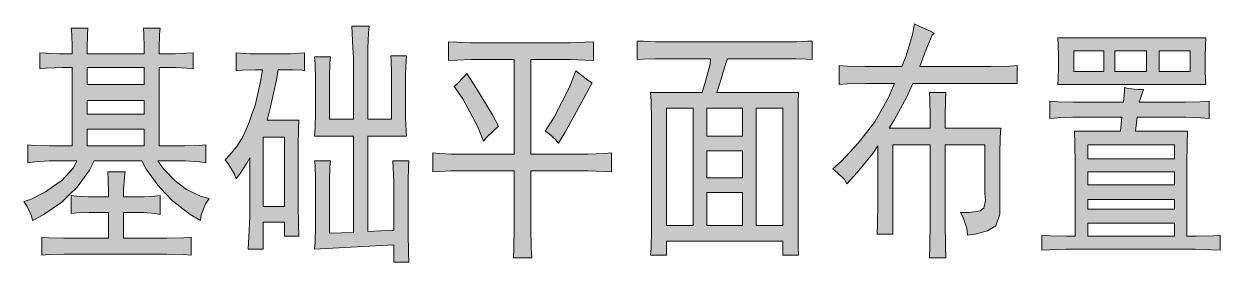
# Model space of a CAD drawing. Header units: millimetres. Extents: x 0 to 586, y 0 to 414.
# Drawn here: x 551.68 to 565.06, y 24.85 to 27.51 of the extents above; entities that cross this region are included whole.
import ezdxf

# ---------------------------------------------------------------- set-up
doc = ezdxf.new("R2010")
doc.units = ezdxf.units.MM

msp = doc.modelspace()

# ---------------------------------------------------------------- hatches: boundary and pattern name
h = msp.add_hatch(color=0)
h.paths.add_polyline_path([(552.220694, 27.170944), (552.220694, 27.248556), (552.217167, 27.393194), (552.210111, 27.460222), (552.397083, 27.460222), (552.393556, 27.389667), (552.390028, 27.245028), (552.390028, 27.170944), (553.025028, 27.170944), (553.025028, 27.248556), (553.0215, 27.393194), (553.017972, 27.460222), (553.204944, 27.460222), (553.197889, 27.389667), (553.194361, 27.245028), (553.194361, 27.170944), (553.328417, 27.170944), (553.377806, 27.170944), (553.501278, 27.178), (553.575361, 27.185056), (553.575361, 27.005139), (553.501278, 27.012194), (553.377806, 27.01925), (553.328417, 27.01925), (553.194361, 27.01925), (553.194361, 26.144361), (553.388389, 26.144361), (553.480111, 26.144361), (553.642389, 26.147889), (553.716472, 26.154944), (553.716472, 25.953861), (553.645917, 25.964444), (553.487167, 25.975028), (553.398972, 25.975028), (553.176722, 25.975028), (553.24375, 25.886833), (553.37075, 25.752778), (553.43425, 25.703389), (553.49775, 25.657528), (553.6565, 25.583444), (553.75175, 25.555222), (553.712944, 25.49525), (553.663556, 25.371778), (553.6565, 25.311806), (553.540083, 25.378833), (553.342528, 25.530528), (553.261389, 25.615194), (553.18025, 25.703389), (553.049722, 25.883306), (553.000333, 25.975028), (552.467639, 25.975028), (552.414722, 25.872722), (552.277139, 25.682222), (552.188944, 25.601083), (552.104278, 25.516417), (551.896139, 25.371778), (551.776194, 25.311806), (551.765611, 25.361194), (551.716222, 25.467028), (551.680944, 25.523472), (551.755028, 25.544639), (551.920833, 25.629306), (552.012556, 25.692806), (552.104278, 25.756306), (552.234806, 25.897417), (552.273611, 25.975028), (552.044306, 25.975028), (551.963167, 25.975028), (551.804417, 25.964444), (551.723278, 25.953861), (551.723278, 26.154944), (551.804417, 26.147889), (551.963167, 26.144361), (552.044306, 26.144361), (552.220694, 26.144361), (552.220694, 27.01925), (552.114861, 27.01925), (551.931417, 27.012194), (551.857333, 27.005139), (551.857333, 27.185056), (551.931417, 27.178), (552.083111, 27.170944), (552.157194, 27.170944)])
h.paths.add_polyline_path([(553.025028, 26.144361), (553.025028, 26.331333), (552.390028, 26.331333), (552.390028, 26.144361)])
h.paths.add_polyline_path([(553.025028, 26.82875), (553.025028, 27.01925), (552.390028, 27.01925), (552.390028, 26.82875)])
h.paths.add_polyline_path([(553.025028, 26.497139), (553.025028, 26.652361), (552.390028, 26.652361), (552.390028, 26.497139)])
h = msp.add_hatch(color=0)
h.dxf.hatch_style = 2
h.paths.add_polyline_path([(555.109944, 27.139194), (555.102889, 27.072167), (555.099361, 26.906361), (555.099361, 26.807583), (555.099361, 26.440694), (555.367472, 26.440694), (555.367472, 27.139194), (555.360417, 27.234444), (555.353361, 27.403778), (555.349833, 27.481389), (555.543861, 27.481389), (555.533278, 27.403778), (555.526222, 27.237972), (555.526222, 27.149778), (555.526222, 26.440694), (555.790806, 26.440694), (555.790806, 26.864028), (555.790806, 26.952222), (555.787278, 27.096861), (555.78375, 27.149778), (555.960139, 27.149778), (555.956611, 27.096861), (555.949556, 26.952222), (555.949556, 26.864028), (555.949556, 26.553583), (555.949556, 26.458333), (555.956611, 26.310167), (555.960139, 26.253722), (555.526222, 26.253722), (555.526222, 25.188333), (555.819028, 25.202444), (555.819028, 25.654), (555.819028, 25.738667), (555.811972, 25.897417), (555.808444, 25.975028), (555.984833, 25.975028), (555.981306, 25.904472), (555.977778, 25.756306), (555.977778, 25.678694), (555.977778, 25.280056), (555.977778, 25.167167), (555.981306, 24.951972), (555.984833, 24.846139), (555.819028, 24.846139), (555.819028, 25.036639), (554.930028, 24.990778), (554.937083, 25.068389), (554.940611, 25.24125), (554.940611, 25.332972), (554.940611, 25.664583), (554.940611, 25.770417), (554.937083, 25.925639), (554.930028, 25.975028), (555.109944, 25.975028), (555.102889, 25.911528), (555.099361, 25.756306), (555.099361, 25.664583), (555.099361, 25.167167), (555.367472, 25.17775), (555.367472, 26.253722), (554.930028, 26.253722), (554.937083, 26.348972), (554.940611, 26.514778), (554.940611, 26.585333), (554.940611, 26.761722), (554.940611, 26.878139), (554.937083, 27.068639), (554.930028, 27.139194)])
h = msp.add_hatch(color=0)
h.dxf.hatch_style = 2
h.paths.add_polyline_path([(561.49875, 27.029833), (561.548139, 27.149778), (561.618694, 27.389667), (561.639861, 27.506083), (561.699833, 27.477861), (561.812722, 27.428472), (561.862111, 27.403778), (561.837417, 27.382611), (561.759806, 27.195639), (561.699833, 27.029833), (562.356, 27.029833), (562.490056, 27.029833), (562.708778, 27.033361), (562.789917, 27.040417), (562.789917, 26.839333), (561.622222, 26.839333), (561.551667, 26.684111), (561.417611, 26.437167), (561.357639, 26.341917), (561.81625, 26.341917), (561.81625, 26.465389), (561.812722, 26.662944), (561.809194, 26.740556), (561.992639, 26.740556), (561.989111, 26.662944), (561.985583, 26.465389), (561.985583, 26.341917), (562.606472, 26.341917), (562.599417, 26.243139), (562.595889, 26.042056), (562.595889, 25.943278), (562.595889, 25.488194), (562.595889, 25.382361), (562.550028, 25.251833), (562.504167, 25.223611), (562.458306, 25.195389), (562.320722, 25.156583), (562.232528, 25.146), (562.225472, 25.223611), (562.183139, 25.350611), (562.154917, 25.4), (562.253694, 25.4), (562.377167, 25.417639), (562.398333, 25.435278), (562.415972, 25.449389), (562.433611, 25.537583), (562.426556, 25.611667), (562.426556, 26.154944), (561.985583, 26.154944), (561.985583, 25.4), (561.985583, 25.283583), (561.989111, 25.029583), (561.992639, 24.892), (561.809194, 24.892), (561.812722, 25.029583), (561.81625, 25.283583), (561.81625, 25.4), (561.81625, 26.154944), (561.399972, 26.154944), (561.399972, 25.156583), (561.223583, 25.156583), (561.227111, 25.273), (561.230639, 25.498778), (561.230639, 25.611667), (561.230639, 26.144361), (561.174194, 26.059694), (561.001333, 25.848028), (560.884917, 25.721028), (560.856694, 25.766889), (560.775556, 25.848028), (560.726167, 25.886833), (560.824944, 25.9715), (561.011917, 26.172583), (561.103639, 26.292528), (561.195361, 26.412472), (561.350583, 26.684111), (561.417611, 26.839333), (561.205944, 26.839333), (561.093056, 26.839333), (560.891972, 26.835806), (560.796722, 26.82875), (560.796722, 27.040417), (560.891972, 27.033361), (561.093056, 27.029833), (561.205944, 27.029833)])
h = msp.add_hatch(color=0)
h.dxf.hatch_style = 2
h.paths.add_polyline_path([(557.724028, 27.294417), (557.791056, 27.294417), (557.953333, 27.301472), (558.052111, 27.305), (558.052111, 27.096861), (557.956861, 27.100389), (557.794583, 27.107444), (557.724028, 27.107444), (557.350083, 27.107444), (557.350083, 26.052639), (557.889833, 26.052639), (557.988611, 26.052639), (558.172056, 26.059694), (558.253194, 26.06675), (558.253194, 25.855083), (558.172056, 25.858611), (557.988611, 25.865667), (557.889833, 25.865667), (557.350083, 25.865667), (557.350083, 25.357667), (557.350083, 25.234194), (557.353611, 25.001361), (557.360667, 24.892), (557.156056, 24.892), (557.159583, 25.001361), (557.163111, 25.234194), (557.163111, 25.357667), (557.163111, 25.865667), (556.517528, 25.865667), (556.457556, 25.865667), (556.3235, 25.858611), (556.252944, 25.855083), (556.252944, 26.06675), (556.3235, 26.059694), (556.464611, 26.052639), (556.535167, 26.052639), (557.163111, 26.052639), (557.163111, 27.107444), (556.746833, 27.107444), (556.683333, 27.107444), (556.521056, 27.100389), (556.429333, 27.096861), (556.429333, 27.305), (556.521056, 27.301472), (556.676278, 27.294417), (556.739778, 27.294417)])
h = msp.add_hatch(color=0)
h.paths.add_polyline_path([(560.256972, 27.305), (560.324, 27.305), (560.443944, 27.312056), (560.496861, 27.315583), (560.496861, 27.107444), (560.433361, 27.110972), (560.313417, 27.118028), (560.256972, 27.118028), (559.547889, 27.118028), (559.53025, 27.068639), (559.473806, 26.878139), (559.431472, 26.740556), (560.345167, 26.740556), (560.341639, 26.634722), (560.338111, 26.419528), (560.338111, 26.310167), (560.338111, 25.357667), (560.338111, 25.234194), (560.341639, 25.019), (560.345167, 24.92375), (560.168778, 24.92375), (560.168778, 25.078972), (558.867028, 25.078972), (558.867028, 24.92375), (558.687111, 24.92375), (558.694167, 24.997833), (558.697694, 25.205972), (558.697694, 25.343556), (558.697694, 26.331333), (558.697694, 26.437167), (558.694167, 26.641778), (558.687111, 26.740556), (559.265667, 26.740556), (559.304472, 26.867556), (559.353861, 27.058056), (559.360917, 27.118028), (558.803528, 27.118028), (558.7365, 27.118028), (558.605972, 27.110972), (558.538944, 27.107444), (558.538944, 27.315583), (558.6095, 27.312056), (558.743556, 27.305), (558.803528, 27.305)])
h.paths.add_polyline_path([(559.166889, 25.255361), (559.166889, 26.564167), (558.867028, 26.564167), (558.867028, 25.255361)])
h.paths.add_polyline_path([(560.168778, 25.255361), (560.168778, 26.564167), (559.868917, 26.564167), (559.868917, 25.255361)])
h.paths.add_polyline_path([(559.717222, 25.255361), (559.717222, 25.62225), (559.318583, 25.62225), (559.318583, 25.255361)])
h.paths.add_polyline_path([(559.717222, 26.253722), (559.717222, 26.564167), (559.318583, 26.564167), (559.318583, 26.253722)])
h.paths.add_polyline_path([(559.717222, 25.788056), (559.717222, 26.087917), (559.318583, 26.087917), (559.318583, 25.788056)])
h = msp.add_hatch(color=0)
h.paths.add_polyline_path([(564.899528, 27.350861), (564.896, 27.27325), (564.892472, 27.128611), (564.892472, 27.061583), (564.892472, 26.994556), (564.896, 26.878139), (564.899528, 26.82875), (563.245, 26.82875), (563.248528, 26.895778), (563.252056, 27.01925), (563.252056, 27.072167), (563.252056, 27.135667), (563.248528, 27.27325), (563.245, 27.350861)])
h.paths.add_polyline_path([(564.236306, 26.973389), (564.236306, 27.206222), (563.88, 27.206222), (563.88, 26.973389)])
h.paths.add_polyline_path([(564.723139, 26.973389), (564.723139, 27.206222), (564.377417, 27.206222), (564.377417, 26.973389)])
h.paths.add_polyline_path([(563.756528, 26.973389), (563.756528, 27.206222), (563.421389, 27.206222), (563.421389, 26.973389)])
h = msp.add_hatch(color=0)
h.paths.add_polyline_path([(554.605472, 27.170944), (554.658389, 27.170944), (554.764222, 27.178), (554.817139, 27.185056), (554.817139, 26.983972), (554.788917, 26.991028), (554.683083, 26.994556), (554.605472, 26.994556), (554.524333, 26.994556), (554.503167, 26.864028), (554.439667, 26.581806), (554.400861, 26.430111), (554.753639, 26.430111), (554.750111, 26.331333), (554.746583, 26.158472), (554.746583, 26.087917), (554.746583, 25.565806), (554.746583, 25.477611), (554.750111, 25.262417), (554.753639, 25.135417), (554.594889, 25.135417), (554.594889, 25.290639), (554.355, 25.290639), (554.355, 24.990778), (554.189194, 24.990778), (554.19625, 25.128361), (554.206833, 25.357667), (554.206833, 25.445861), (554.206833, 26.010306), (554.175083, 25.950333), (554.097472, 25.833917), (554.055139, 25.777472), (554.0375, 25.826861), (553.974, 25.932694), (553.931667, 25.989139), (553.984583, 26.042056), (554.06925, 26.147889), (554.097472, 26.197278), (554.129222, 26.246667), (554.19625, 26.398361), (554.231528, 26.497139), (554.266806, 26.595917), (554.32325, 26.846389), (554.347944, 26.994556), (554.270333, 26.994556), (554.125694, 26.991028), (554.055139, 26.983972), (554.055139, 27.185056), (554.108056, 27.178), (554.210361, 27.170944), (554.25975, 27.170944)])
h.paths.add_polyline_path([(554.594889, 25.467028), (554.594889, 26.243139), (554.355, 26.243139), (554.355, 25.467028)])
h = msp.add_hatch(color=0)
h.dxf.hatch_style = 2
h.paths.add_polyline_path([(556.820917, 26.197278), (556.753889, 26.363083), (556.588083, 26.67), (556.492833, 26.807583), (556.528111, 26.839333), (556.598667, 26.913417), (556.633944, 26.952222), (556.743306, 26.786417), (556.919694, 26.490083), (556.986722, 26.363083), (556.933806, 26.313694), (556.849139, 26.232556)])
h = msp.add_hatch(color=0)
h.dxf.hatch_style = 2
h.paths.add_polyline_path([(557.508833, 26.310167), (557.611139, 26.465389), (557.784, 26.800528), (557.854556, 26.983972), (557.900417, 26.945167), (557.988611, 26.878139), (558.034472, 26.849917), (557.921583, 26.634722), (557.734611, 26.296056), (557.660528, 26.176111), (557.62525, 26.214917), (557.551167, 26.281944)])
h = msp.add_hatch(color=0)
h.paths.add_polyline_path([(564.201028, 26.772306), (564.186917, 26.7335), (564.16575, 26.662944), (564.155167, 26.631194), (564.606722, 26.631194), (564.670222, 26.631194), (564.8325, 26.634722), (564.934806, 26.641778), (564.934806, 26.451278), (564.839556, 26.458333), (564.67375, 26.465389), (564.606722, 26.465389), (564.130472, 26.465389), (564.112833, 26.310167), (564.694917, 26.310167), (564.691389, 26.169056), (564.687861, 25.936222), (564.687861, 25.8445), (564.687861, 25.135417), (564.793694, 25.135417), (564.980667, 25.138944), (565.058278, 25.146), (565.058278, 24.980194), (564.963028, 24.983722), (564.779583, 24.990778), (564.694917, 24.990778), (563.421389, 24.990778), (563.333194, 24.990778), (563.153278, 24.983722), (563.065083, 24.980194), (563.065083, 25.146), (563.160333, 25.138944), (563.343778, 25.135417), (563.439028, 25.135417), (563.439028, 25.8445), (563.439028, 25.936222), (563.4355, 26.169056), (563.428444, 26.310167), (563.9435, 26.310167), (563.961139, 26.465389), (563.491944, 26.465389), (563.410806, 26.465389), (563.245, 26.458333), (563.153278, 26.451278), (563.153278, 26.641778), (563.245, 26.634722), (563.410806, 26.631194), (563.491944, 26.631194), (563.978778, 26.631194), (563.982306, 26.673528), (563.989361, 26.758194), (563.989361, 26.797), (564.031694, 26.786417), (564.137528, 26.772306)])
h.paths.add_polyline_path([(564.54675, 25.999722), (564.54675, 26.154944), (563.580139, 26.154944), (563.580139, 25.999722)])
h.paths.add_polyline_path([(564.54675, 25.710444), (564.54675, 25.855083), (563.580139, 25.855083), (563.580139, 25.710444)])
h.paths.add_polyline_path([(564.54675, 25.135417), (564.54675, 25.280056), (563.580139, 25.280056), (563.580139, 25.135417)])
h.paths.add_polyline_path([(564.54675, 25.435278), (564.54675, 25.544639), (563.580139, 25.544639), (563.580139, 25.435278)])
h = msp.add_hatch(color=0)
h.dxf.hatch_style = 2
h.paths.add_polyline_path([(552.626389, 25.576389), (552.626389, 25.632833), (552.622861, 25.770417), (552.619333, 25.855083), (552.813361, 25.855083), (552.806306, 25.795111), (552.795722, 25.654), (552.795722, 25.576389), (552.965056, 25.576389), (553.025028, 25.576389), (553.144972, 25.583444), (553.204944, 25.5905), (553.204944, 25.378833), (553.144972, 25.389417), (553.0215, 25.4), (552.954472, 25.4), (552.795722, 25.4), (552.795722, 25.11425), (553.176722, 25.11425), (553.279028, 25.11425), (553.466, 25.117778), (553.550667, 25.124833), (553.550667, 24.92375), (553.466, 24.930806), (553.279028, 24.934333), (553.176722, 24.934333), (552.220694, 24.934333), (552.1325, 24.934333), (551.963167, 24.930806), (551.882028, 24.92375), (551.882028, 25.124833), (551.959639, 25.117778), (552.128972, 25.11425), (552.220694, 25.11425), (552.626389, 25.11425), (552.626389, 25.4), (552.485278, 25.4), (552.411194, 25.4), (552.273611, 25.396472), (552.210111, 25.389417), (552.210111, 25.5905), (552.273611, 25.583444), (552.400611, 25.576389), (552.467639, 25.576389)])

# ---------------------------------------------------------------- linework, layer by layer
at = {"color": 0, "lineweight": 0}
for points in [[(552.220694, 27.170944), (552.220694, 27.248556), (552.217167, 27.393194), (552.210111, 27.460222), (552.397083, 27.460222), (552.393556, 27.389667), (552.390028, 27.245028), (552.390028, 27.170944), (553.025028, 27.170944), (553.025028, 27.248556), (553.0215, 27.393194), (553.017972, 27.460222), (553.204944, 27.460222), (553.197889, 27.389667), (553.194361, 27.245028), (553.194361, 27.170944), (553.328417, 27.170944), (553.377806, 27.170944), (553.501278, 27.178), (553.575361, 27.185056), (553.575361, 27.005139), (553.501278, 27.012194), (553.377806, 27.01925), (553.328417, 27.01925), (553.194361, 27.01925), (553.194361, 26.144361), (553.388389, 26.144361), (553.480111, 26.144361), (553.642389, 26.147889), (553.716472, 26.154944), (553.716472, 25.953861), (553.645917, 25.964444), (553.487167, 25.975028), (553.398972, 25.975028), (553.176722, 25.975028), (553.24375, 25.886833), (553.37075, 25.752778), (553.43425, 25.703389), (553.49775, 25.657528), (553.6565, 25.583444), (553.75175, 25.555222), (553.712944, 25.49525), (553.663556, 25.371778), (553.6565, 25.311806), (553.540083, 25.378833), (553.342528, 25.530528), (553.261389, 25.615194), (553.18025, 25.703389), (553.049722, 25.883306), (553.000333, 25.975028), (552.467639, 25.975028), (552.414722, 25.872722), (552.277139, 25.682222), (552.188944, 25.601083), (552.104278, 25.516417), (551.896139, 25.371778), (551.776194, 25.311806), (551.765611, 25.361194), (551.716222, 25.467028), (551.680944, 25.523472), (551.755028, 25.544639), (551.920833, 25.629306), (552.012556, 25.692806), (552.104278, 25.756306), (552.234806, 25.897417), (552.273611, 25.975028), (552.044306, 25.975028), (551.963167, 25.975028), (551.804417, 25.964444), (551.723278, 25.953861), (551.723278, 26.154944), (551.804417, 26.147889), (551.963167, 26.144361), (552.044306, 26.144361), (552.220694, 26.144361), (552.220694, 27.01925), (552.114861, 27.01925), (551.931417, 27.012194), (551.857333, 27.005139), (551.857333, 27.185056), (551.931417, 27.178), (552.083111, 27.170944), (552.157194, 27.170944)], [(555.109944, 27.139194), (555.102889, 27.072167), (555.099361, 26.906361), (555.099361, 26.807583), (555.099361, 26.440694), (555.367472, 26.440694), (555.367472, 27.139194), (555.360417, 27.234444), (555.353361, 27.403778), (555.349833, 27.481389), (555.543861, 27.481389), (555.533278, 27.403778), (555.526222, 27.237972), (555.526222, 27.149778), (555.526222, 26.440694), (555.790806, 26.440694), (555.790806, 26.864028), (555.790806, 26.952222), (555.787278, 27.096861), (555.78375, 27.149778), (555.960139, 27.149778), (555.956611, 27.096861), (555.949556, 26.952222), (555.949556, 26.864028), (555.949556, 26.553583), (555.949556, 26.458333), (555.956611, 26.310167), (555.960139, 26.253722), (555.526222, 26.253722), (555.526222, 25.188333), (555.819028, 25.202444), (555.819028, 25.654), (555.819028, 25.738667), (555.811972, 25.897417), (555.808444, 25.975028), (555.984833, 25.975028), (555.981306, 25.904472), (555.977778, 25.756306), (555.977778, 25.678694), (555.977778, 25.280056), (555.977778, 25.167167), (555.981306, 24.951972), (555.984833, 24.846139), (555.819028, 24.846139), (555.819028, 25.036639), (554.930028, 24.990778), (554.937083, 25.068389), (554.940611, 25.24125), (554.940611, 25.332972), (554.940611, 25.664583), (554.940611, 25.770417), (554.937083, 25.925639), (554.930028, 25.975028), (555.109944, 25.975028), (555.102889, 25.911528), (555.099361, 25.756306), (555.099361, 25.664583), (555.099361, 25.167167), (555.367472, 25.17775), (555.367472, 26.253722), (554.930028, 26.253722), (554.937083, 26.348972), (554.940611, 26.514778), (554.940611, 26.585333), (554.940611, 26.761722), (554.940611, 26.878139), (554.937083, 27.068639), (554.930028, 27.139194)], [(561.49875, 27.029833), (561.548139, 27.149778), (561.618694, 27.389667), (561.639861, 27.506083), (561.699833, 27.477861), (561.812722, 27.428472), (561.862111, 27.403778), (561.837417, 27.382611), (561.759806, 27.195639), (561.699833, 27.029833), (562.356, 27.029833), (562.490056, 27.029833), (562.708778, 27.033361), (562.789917, 27.040417), (562.789917, 26.839333), (561.622222, 26.839333), (561.551667, 26.684111), (561.417611, 26.437167), (561.357639, 26.341917), (561.81625, 26.341917), (561.81625, 26.465389), (561.812722, 26.662944), (561.809194, 26.740556), (561.992639, 26.740556), (561.989111, 26.662944), (561.985583, 26.465389), (561.985583, 26.341917), (562.606472, 26.341917), (562.599417, 26.243139), (562.595889, 26.042056), (562.595889, 25.943278), (562.595889, 25.488194), (562.595889, 25.382361), (562.550028, 25.251833), (562.504167, 25.223611), (562.458306, 25.195389), (562.320722, 25.156583), (562.232528, 25.146), (562.225472, 25.223611), (562.183139, 25.350611), (562.154917, 25.4), (562.253694, 25.4), (562.377167, 25.417639), (562.398333, 25.435278), (562.415972, 25.449389), (562.433611, 25.537583), (562.426556, 25.611667), (562.426556, 26.154944), (561.985583, 26.154944), (561.985583, 25.4), (561.985583, 25.283583), (561.989111, 25.029583), (561.992639, 24.892), (561.809194, 24.892), (561.812722, 25.029583), (561.81625, 25.283583), (561.81625, 25.4), (561.81625, 26.154944), (561.399972, 26.154944), (561.399972, 25.156583), (561.223583, 25.156583), (561.227111, 25.273), (561.230639, 25.498778), (561.230639, 25.611667), (561.230639, 26.144361), (561.174194, 26.059694), (561.001333, 25.848028), (560.884917, 25.721028), (560.856694, 25.766889), (560.775556, 25.848028), (560.726167, 25.886833), (560.824944, 25.9715), (561.011917, 26.172583), (561.103639, 26.292528), (561.195361, 26.412472), (561.350583, 26.684111), (561.417611, 26.839333), (561.205944, 26.839333), (561.093056, 26.839333), (560.891972, 26.835806), (560.796722, 26.82875), (560.796722, 27.040417), (560.891972, 27.033361), (561.093056, 27.029833), (561.205944, 27.029833)], [(557.724028, 27.294417), (557.791056, 27.294417), (557.953333, 27.301472), (558.052111, 27.305), (558.052111, 27.096861), (557.956861, 27.100389), (557.794583, 27.107444), (557.724028, 27.107444), (557.350083, 27.107444), (557.350083, 26.052639), (557.889833, 26.052639), (557.988611, 26.052639), (558.172056, 26.059694), (558.253194, 26.06675), (558.253194, 25.855083), (558.172056, 25.858611), (557.988611, 25.865667), (557.889833, 25.865667), (557.350083, 25.865667), (557.350083, 25.357667), (557.350083, 25.234194), (557.353611, 25.001361), (557.360667, 24.892), (557.156056, 24.892), (557.159583, 25.001361), (557.163111, 25.234194), (557.163111, 25.357667), (557.163111, 25.865667), (556.517528, 25.865667), (556.457556, 25.865667), (556.3235, 25.858611), (556.252944, 25.855083), (556.252944, 26.06675), (556.3235, 26.059694), (556.464611, 26.052639), (556.535167, 26.052639), (557.163111, 26.052639), (557.163111, 27.107444), (556.746833, 27.107444), (556.683333, 27.107444), (556.521056, 27.100389), (556.429333, 27.096861), (556.429333, 27.305), (556.521056, 27.301472), (556.676278, 27.294417), (556.739778, 27.294417)], [(560.256972, 27.305), (560.324, 27.305), (560.443944, 27.312056), (560.496861, 27.315583), (560.496861, 27.107444), (560.433361, 27.110972), (560.313417, 27.118028), (560.256972, 27.118028), (559.547889, 27.118028), (559.53025, 27.068639), (559.473806, 26.878139), (559.431472, 26.740556), (560.345167, 26.740556), (560.341639, 26.634722), (560.338111, 26.419528), (560.338111, 26.310167), (560.338111, 25.357667), (560.338111, 25.234194), (560.341639, 25.019), (560.345167, 24.92375), (560.168778, 24.92375), (560.168778, 25.078972), (558.867028, 25.078972), (558.867028, 24.92375), (558.687111, 24.92375), (558.694167, 24.997833), (558.697694, 25.205972), (558.697694, 25.343556), (558.697694, 26.331333), (558.697694, 26.437167), (558.694167, 26.641778), (558.687111, 26.740556), (559.265667, 26.740556), (559.304472, 26.867556), (559.353861, 27.058056), (559.360917, 27.118028), (558.803528, 27.118028), (558.7365, 27.118028), (558.605972, 27.110972), (558.538944, 27.107444), (558.538944, 27.315583), (558.6095, 27.312056), (558.743556, 27.305), (558.803528, 27.305)], [(564.899528, 27.350861), (564.896, 27.27325), (564.892472, 27.128611), (564.892472, 27.061583), (564.892472, 26.994556), (564.896, 26.878139), (564.899528, 26.82875), (563.245, 26.82875), (563.248528, 26.895778), (563.252056, 27.01925), (563.252056, 27.072167), (563.252056, 27.135667), (563.248528, 27.27325), (563.245, 27.350861)], [(554.605472, 27.170944), (554.658389, 27.170944), (554.764222, 27.178), (554.817139, 27.185056), (554.817139, 26.983972), (554.788917, 26.991028), (554.683083, 26.994556), (554.605472, 26.994556), (554.524333, 26.994556), (554.503167, 26.864028), (554.439667, 26.581806), (554.400861, 26.430111), (554.753639, 26.430111), (554.750111, 26.331333), (554.746583, 26.158472), (554.746583, 26.087917), (554.746583, 25.565806), (554.746583, 25.477611), (554.750111, 25.262417), (554.753639, 25.135417), (554.594889, 25.135417), (554.594889, 25.290639), (554.355, 25.290639), (554.355, 24.990778), (554.189194, 24.990778), (554.19625, 25.128361), (554.206833, 25.357667), (554.206833, 25.445861), (554.206833, 26.010306), (554.175083, 25.950333), (554.097472, 25.833917), (554.055139, 25.777472), (554.0375, 25.826861), (553.974, 25.932694), (553.931667, 25.989139), (553.984583, 26.042056), (554.06925, 26.147889), (554.097472, 26.197278), (554.129222, 26.246667), (554.19625, 26.398361), (554.231528, 26.497139), (554.266806, 26.595917), (554.32325, 26.846389), (554.347944, 26.994556), (554.270333, 26.994556), (554.125694, 26.991028), (554.055139, 26.983972), (554.055139, 27.185056), (554.108056, 27.178), (554.210361, 27.170944), (554.25975, 27.170944)], [(563.756528, 26.973389), (563.756528, 27.206222), (563.421389, 27.206222), (563.421389, 26.973389)], [(564.236306, 26.973389), (564.236306, 27.206222), (563.88, 27.206222), (563.88, 26.973389)], [(564.723139, 26.973389), (564.723139, 27.206222), (564.377417, 27.206222), (564.377417, 26.973389)], [(553.025028, 26.82875), (553.025028, 27.01925), (552.390028, 27.01925), (552.390028, 26.82875)], [(556.820917, 26.197278), (556.753889, 26.363083), (556.588083, 26.67), (556.492833, 26.807583), (556.528111, 26.839333), (556.598667, 26.913417), (556.633944, 26.952222), (556.743306, 26.786417), (556.919694, 26.490083), (556.986722, 26.363083), (556.933806, 26.313694), (556.849139, 26.232556)], [(557.508833, 26.310167), (557.611139, 26.465389), (557.784, 26.800528), (557.854556, 26.983972), (557.900417, 26.945167), (557.988611, 26.878139), (558.034472, 26.849917), (557.921583, 26.634722), (557.734611, 26.296056), (557.660528, 26.176111), (557.62525, 26.214917), (557.551167, 26.281944)], [(564.201028, 26.772306), (564.186917, 26.7335), (564.16575, 26.662944), (564.155167, 26.631194), (564.606722, 26.631194), (564.670222, 26.631194), (564.8325, 26.634722), (564.934806, 26.641778), (564.934806, 26.451278), (564.839556, 26.458333), (564.67375, 26.465389), (564.606722, 26.465389), (564.130472, 26.465389), (564.112833, 26.310167), (564.694917, 26.310167), (564.691389, 26.169056), (564.687861, 25.936222), (564.687861, 25.8445), (564.687861, 25.135417), (564.793694, 25.135417), (564.980667, 25.138944), (565.058278, 25.146), (565.058278, 24.980194), (564.963028, 24.983722), (564.779583, 24.990778), (564.694917, 24.990778), (563.421389, 24.990778), (563.333194, 24.990778), (563.153278, 24.983722), (563.065083, 24.980194), (563.065083, 25.146), (563.160333, 25.138944), (563.343778, 25.135417), (563.439028, 25.135417), (563.439028, 25.8445), (563.439028, 25.936222), (563.4355, 26.169056), (563.428444, 26.310167), (563.9435, 26.310167), (563.961139, 26.465389), (563.491944, 26.465389), (563.410806, 26.465389), (563.245, 26.458333), (563.153278, 26.451278), (563.153278, 26.641778), (563.245, 26.634722), (563.410806, 26.631194), (563.491944, 26.631194), (563.978778, 26.631194), (563.982306, 26.673528), (563.989361, 26.758194), (563.989361, 26.797), (564.031694, 26.786417), (564.137528, 26.772306)], [(553.025028, 26.497139), (553.025028, 26.652361), (552.390028, 26.652361), (552.390028, 26.497139)], [(559.166889, 25.255361), (559.166889, 26.564167), (558.867028, 26.564167), (558.867028, 25.255361)], [(559.717222, 26.253722), (559.717222, 26.564167), (559.318583, 26.564167), (559.318583, 26.253722)], [(560.168778, 25.255361), (560.168778, 26.564167), (559.868917, 26.564167), (559.868917, 25.255361)], [(553.025028, 26.144361), (553.025028, 26.331333), (552.390028, 26.331333), (552.390028, 26.144361)], [(554.594889, 25.467028), (554.594889, 26.243139), (554.355, 26.243139), (554.355, 25.467028)], [(559.717222, 25.788056), (559.717222, 26.087917), (559.318583, 26.087917), (559.318583, 25.788056)], [(564.54675, 25.999722), (564.54675, 26.154944), (563.580139, 26.154944), (563.580139, 25.999722)], [(552.626389, 25.576389), (552.626389, 25.632833), (552.622861, 25.770417), (552.619333, 25.855083), (552.813361, 25.855083), (552.806306, 25.795111), (552.795722, 25.654), (552.795722, 25.576389), (552.965056, 25.576389), (553.025028, 25.576389), (553.144972, 25.583444), (553.204944, 25.5905), (553.204944, 25.378833), (553.144972, 25.389417), (553.0215, 25.4), (552.954472, 25.4), (552.795722, 25.4), (552.795722, 25.11425), (553.176722, 25.11425), (553.279028, 25.11425), (553.466, 25.117778), (553.550667, 25.124833), (553.550667, 24.92375), (553.466, 24.930806), (553.279028, 24.934333), (553.176722, 24.934333), (552.220694, 24.934333), (552.1325, 24.934333), (551.963167, 24.930806), (551.882028, 24.92375), (551.882028, 25.124833), (551.959639, 25.117778), (552.128972, 25.11425), (552.220694, 25.11425), (552.626389, 25.11425), (552.626389, 25.4), (552.485278, 25.4), (552.411194, 25.4), (552.273611, 25.396472), (552.210111, 25.389417), (552.210111, 25.5905), (552.273611, 25.583444), (552.400611, 25.576389), (552.467639, 25.576389)], [(564.54675, 25.710444), (564.54675, 25.855083), (563.580139, 25.855083), (563.580139, 25.710444)], [(559.717222, 25.255361), (559.717222, 25.62225), (559.318583, 25.62225), (559.318583, 25.255361)], [(564.54675, 25.435278), (564.54675, 25.544639), (563.580139, 25.544639), (563.580139, 25.435278)], [(564.54675, 25.135417), (564.54675, 25.280056), (563.580139, 25.280056), (563.580139, 25.135417)]]:
    msp.add_lwpolyline(points, close=True, dxfattribs=at)

doc.saveas('drawing.dxf')
